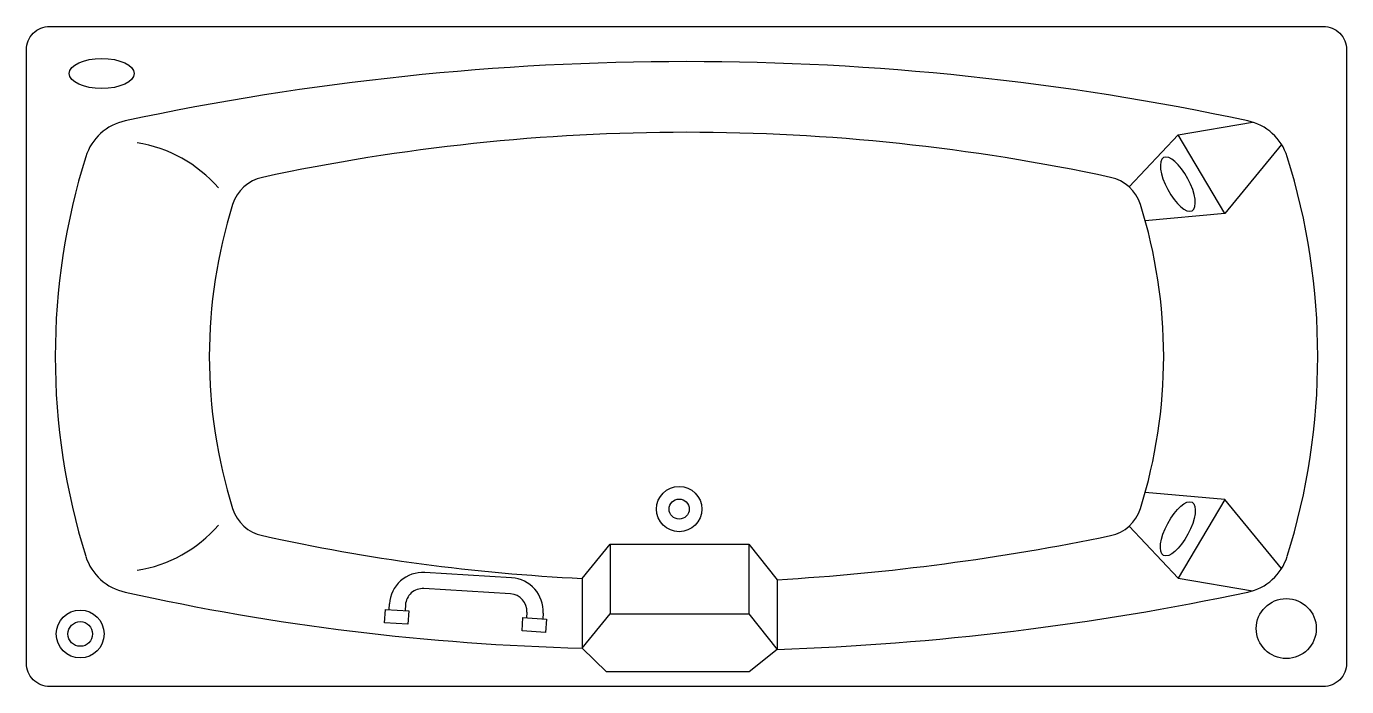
# Model space of a CAD drawing. Header units: millimetres. Extents: x -2982.18 to -2980.38, y 2937.35 to 2938.25.
import ezdxf

# ---------------------------------------------------------------- set-up
doc = ezdxf.new("R2010")
doc.units = ezdxf.units.MM
doc.header["$LTSCALE"] = 10
doc.layers.add('banheiro_louças', color=2, linetype='Continuous')

msp = doc.modelspace()

# ---------------------------------------------------------------- linework, layer by layer
at = {"layer": 'banheiro_louças', "color": 1}
for p, q in [((-2980.613, 2938.1009), (-2980.5118, 2938.1182)), ((-2980.613, 2938.1009), (-2980.6799, 2938.0298)), ((-2980.5494, 2937.9936), (-2980.613, 2938.1009)), ((-2980.472, 2938.0877), (-2980.5494, 2937.9936)), ((-2980.5494, 2937.9936), (-2980.6579, 2937.9837)), ((-2980.5494, 2937.6036), (-2980.6579, 2937.6134)), ((-2980.5494, 2937.6036), (-2980.613, 2937.4962)), ((-2980.472, 2937.5094), (-2980.5494, 2937.6036)), ((-2980.613, 2937.4962), (-2980.6799, 2937.5673)), ((-2981.4255, 2937.496), (-2981.3876, 2937.5426)), ((-2981.3876, 2937.5426), (-2981.1985, 2937.5426)), ((-2981.3876, 2937.5426), (-2981.3876, 2937.4476)), ((-2981.1985, 2937.5426), (-2981.1599, 2937.4942)), ((-2981.1985, 2937.5426), (-2981.1985, 2937.4476)), ((-2981.5219, 2937.497), (-2981.6402, 2937.5041)), ((-2981.4255, 2937.496), (-2981.4256, 2937.4011)), ((-2981.4255, 2937.496), (-2981.4255, 2937.496)), ((-2981.1599, 2937.4942), (-2981.1599, 2937.3993)), ((-2980.613, 2937.4962), (-2980.5118, 2937.4789)), ((-2981.5232, 2937.475), (-2981.6415, 2937.4821)), ((-2981.6886, 2937.4612), (-2981.6891, 2937.4536)), ((-2981.6666, 2937.4599), (-2981.6671, 2937.4522)), ((-2981.6951, 2937.4357), (-2981.694, 2937.4539)), ((-2981.694, 2937.4539), (-2981.6621, 2937.4519)), ((-2981.6621, 2937.4519), (-2981.6632, 2937.4338)), ((-2981.5075, 2937.4244), (-2981.5064, 2937.4426)), ((-2981.5064, 2937.4426), (-2981.4745, 2937.4406)), ((-2981.501, 2937.4499), (-2981.5014, 2937.4423)), ((-2981.479, 2937.4486), (-2981.4794, 2937.4409)), ((-2981.4745, 2937.4406), (-2981.4756, 2937.4225)), ((-2981.4256, 2937.4011), (-2981.3876, 2937.4476)), ((-2981.3876, 2937.4476), (-2981.1985, 2937.4476)), ((-2981.1985, 2937.4476), (-2981.1599, 2937.3993)), ((-2981.6632, 2937.4338), (-2981.6951, 2937.4357)), ((-2981.4756, 2937.4225), (-2981.5075, 2937.4244)), ((-2981.3925, 2937.3687), (-2981.4256, 2937.4011)), ((-2981.1599, 2937.3993), (-2981.1979, 2937.3687)), ((-2981.1979, 2937.3687), (-2981.3925, 2937.3687))]:
    msp.add_line(p, q, dxfattribs=at)
at = {"layer": 'banheiro_louças'}
msp.add_lwpolyline([(-2980.4152, 2938.2486, -0.414214), (-2980.3834, 2938.2168), (-2980.3834, 2937.3804, -0.414214), (-2980.4152, 2937.3486), (-2982.1516, 2937.3486, -0.414214), (-2982.1834, 2937.3804), (-2982.1834, 2938.2168, -0.414214), (-2982.1516, 2938.2486)], format="xyb", close=True, dxfattribs=at)
at = {"layer": 'banheiro_louças', "color": 1}
msp.add_lwpolyline([(-2980.5182, 2938.1198, 0.105562), (-2982.0486, 2938.1198)], format="xyb", dxfattribs=at)
for centre, radius in [((-2981.2934, 2937.5906), 0.0309), ((-2981.2934, 2937.5906), 0.0137), ((-2980.4656, 2937.4277), 0.0409), ((-2982.11, 2937.4203), 0.0326), ((-2982.11, 2937.4203), 0.0168)]:
    msp.add_circle(centre, radius, dxfattribs=at)
for centre, radius, start, end in [((-2982.0339, 2938.0495), 0.0718, 101.8219, 162.6159), ((-2981.2834, 2935.3524), 2.7518, 77.8736, 102.1264), ((-2980.5329, 2938.0495), 0.0718, 17.3841, 78.1781), ((-2982.061, 2937.908), 0.1842, 40.8185, 81.1074), ((-2981.2324, 2937.7986), 0.9117, 162.6159, 180), ((-2981.3344, 2937.7986), 0.9117, 342.6159, 17.3841), ((-2981.8503, 2937.9893), 0.0546, 101.8219, 162.6159), ((-2980.7165, 2937.9893), 0.0546, 17.3841, 78.1781), ((-2981.241, 2937.7986), 0.693, 162.6159, 180), ((-2981.3258, 2937.7986), 0.693, 342.6159, 17.3841), ((-2981.2324, 2937.7986), 0.9117, 180, 197.3841), ((-2981.241, 2937.7986), 0.693, 180, 197.3841), ((-2981.8503, 2937.6078), 0.0546, 197.3841, 258.1781), ((-2980.7165, 2937.6078), 0.0546, 281.8219, 342.6159), ((-2982.061, 2937.6891), 0.1842, 278.8926, 319.1815), ((-2981.3003, 2940.0877), 2.5947, 257.5098, 267.2348), ((-2981.3439, 2940.6324), 3.1435, 273.3548, 281.7204), ((-2982.0339, 2937.5476), 0.0718, 197.3841, 258.1781), ((-2980.5329, 2937.5476), 0.0718, 281.8219, 342.6159), ((-2981.6429, 2937.4585), 0.0457, 86.5492, 176.5492), ((-2981.5246, 2937.4513), 0.0457, 356.5492, 86.5492), ((-2981.343, 2940.6608), 3.2608, 257.5018, 268.5489), ((-2981.6429, 2937.4585), 0.0237, 86.5492, 176.5492), ((-2981.5246, 2937.4513), 0.0237, 356.5492, 86.5492), ((-2981.2842, 2941.0977), 3.7005, 271.9236, 281.9465)]:
    msp.add_arc(centre, radius, start, end, dxfattribs=at)
for centre, major_axis, ratio in [((-2982.0807, 2938.1844), (-0.0443, 0), 0.462901), ((-2980.6135, 2937.5637), (-0.0194, -0.0362), 0.382736)]:
    msp.add_ellipse(centre, major_axis=major_axis, ratio=ratio, dxfattribs=at)
at = {"layer": 'banheiro_louças', "color": 1, "extrusion": (0, 0, -1)}
msp.add_ellipse((-2980.6135, 2938.0335), major_axis=(-0.0194, 0.0362), ratio=0.382736, dxfattribs=at)

doc.saveas('drawing.dxf')
